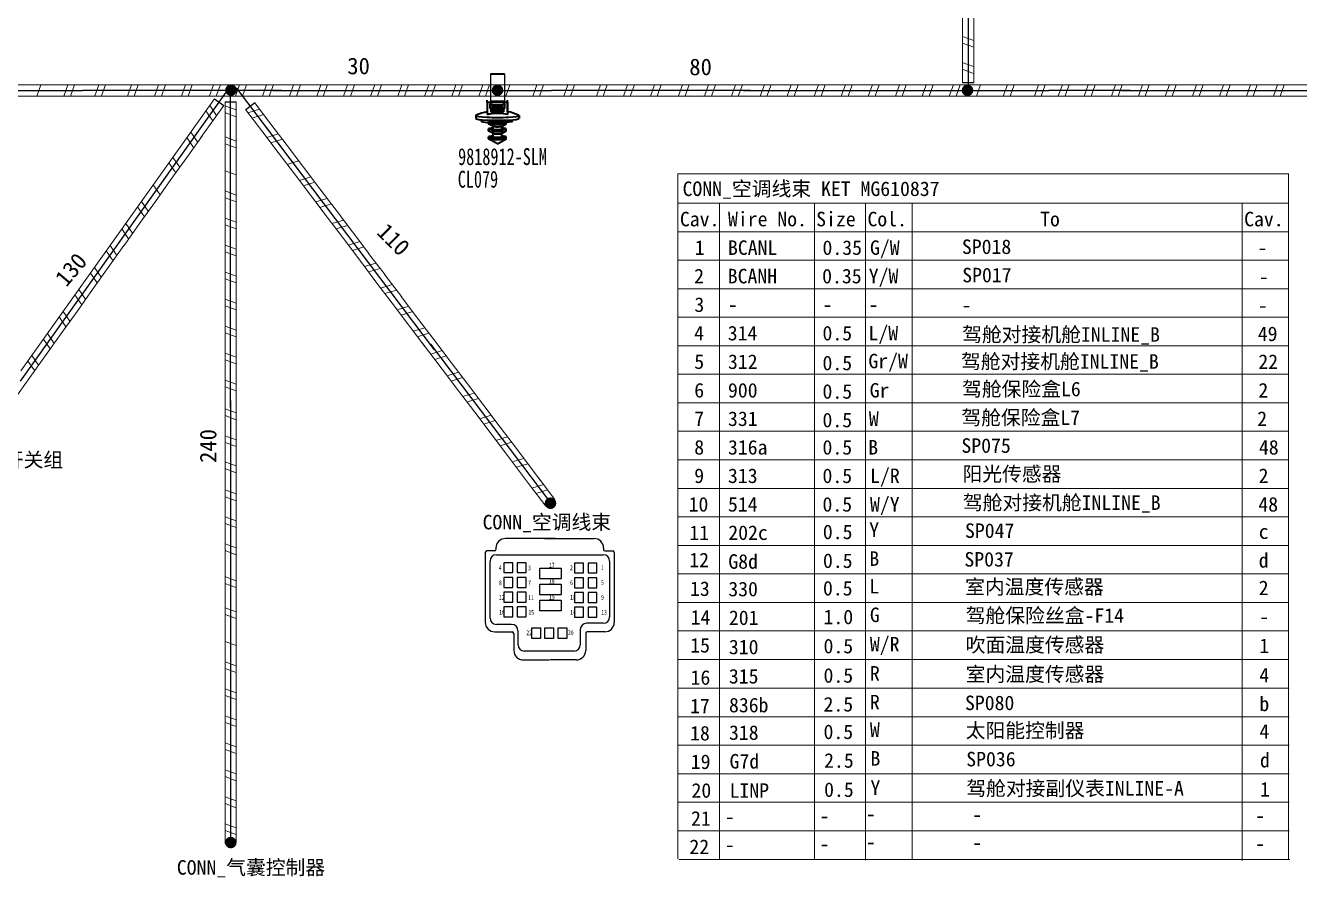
# Model space of a CAD drawing. Header units: millimetres. Extents: x 17 to 3784, y 12 to 1382.
# Drawn here: x 1303.6 to 1414.7, y 691 to 765.3 of the extents above; entities that cross this region are included whole.
import ezdxf

# ---------------------------------------------------------------- set-up
doc = ezdxf.new("R2010")
doc.units = ezdxf.units.MM
doc.layers.add('ENT', color=7, linetype='Continuous', lineweight=18)
doc.layers.add('粗实线层', color=7, linetype='Continuous', lineweight=35)
doc.styles.add('FangSong_GB2312_Style', font='simfang.ttf')
doc.styles.add('foton', font='', dxfattribs={"width": 0.7})
doc.styles.add('仿宋_GB2312', font='', dxfattribs={"width": 0.7})
doc.styles.get('foton').set_extended_font_data('宋体')
doc.styles.get('仿宋_GB2312').set_extended_font_data('宋体')

# ---------------------------------------------------------------- blocks, each defined once
blk = doc.blocks.new('*U47')
at = {"color": 0}
blk.add_lwpolyline([(-0.39, -0.43), (0.39, -0.43), (0.39, 0.43), (-0.39, 0.43)], close=True, dxfattribs=at)
blk = doc.blocks.new('*U48')
at = {"color": 0, "linetype": 'ByBlock', "lineweight": -2, "transparency": 16777216}
for p in [(0, 3.84), (1.17, 3.84), (0, 2.56), (1.17, 2.56), (0, 1.28), (1.17, 1.28), (0, 0), (1.17, 0)]:
    blk.add_blockref('*U47', p, dxfattribs=at)
blk = doc.blocks.new('*U50')
at = {"color": 0}
blk.add_lwpolyline([(-0.39, -0.43), (0.39, -0.43), (0.39, 0.43), (-0.39, 0.43)], close=True, dxfattribs=at)
blk = doc.blocks.new('*U51')
at = {"color": 0, "linetype": 'ByBlock', "lineweight": -2, "transparency": 16777216}
for p in [(0, 3.84), (1.17, 3.84), (0, 2.56), (1.17, 2.56), (0, 1.28), (1.17, 1.28), (0, 0), (1.17, 0)]:
    blk.add_blockref('*U50', p, dxfattribs=at)
blk = doc.blocks.new('*U52')
at = {"color": 0}
blk.add_lwpolyline([(-0.93, 0.46), (0.93, 0.46), (0.93, -0.46), (-0.93, -0.46)], close=True, dxfattribs=at)
blk = doc.blocks.new('*U53')
at = {"color": 0, "linetype": 'ByBlock', "lineweight": -2, "transparency": 16777216}
for p in [(0, 2.79), (0, 1.39), (0, 0)]:
    blk.add_blockref('*U52', p, dxfattribs=at)
blk = doc.blocks.new('*U54')
at = {"color": 0}
blk.add_lwpolyline([(-0.38, 0.46), (0.38, 0.46), (0.38, -0.46), (-0.38, -0.46)], close=True, dxfattribs=at)
blk = doc.blocks.new('*U55')
at = {"color": 0, "linetype": 'ByBlock', "lineweight": -2, "transparency": 16777216}
for p in [(0, 0), (1.15, 0), (2.3, 0)]:
    blk.add_blockref('*U54', p, dxfattribs=at)

msp = doc.modelspace()

# ---------------------------------------------------------------- hatches: boundary and pattern name
h = msp.add_hatch(color=0)
edge = h.paths.add_edge_path(flags=0)
edge.add_arc((1321.55, 759.64), 0.507, 180, 540)
h = msp.add_hatch(color=0)
edge = h.paths.add_edge_path(flags=0)
edge.add_arc((1344.78, 759.63), 0.507, 180, 540)
h = msp.add_hatch(color=0)
edge = h.paths.add_edge_path(flags=0)
edge.add_arc((1385.75, 759.62), 0.507, 180, 540)
h = msp.add_hatch(color=0)
edge = h.paths.add_edge_path(flags=0)
edge.add_arc((1349.4, 723.64), 0.507, 180, 540)
h = msp.add_hatch(color=0)
edge = h.paths.add_edge_path(flags=0)
edge.add_arc((1321.53, 694.07), 0.507, 180, 540)

# ---------------------------------------------------------------- linework, layer by layer
at = {"color": 0}
for p, q in [((1344.16, 761.06), (1344.16, 758.67)), ((1345.38, 761.06), (1345.38, 758.67))]:
    msp.add_line(p, q, dxfattribs=at)
at = {"color": 0, "lineweight": 35, "ltscale": 0.137499}
for p, q in [((1344.16, 761.06), (1345.38, 761.06)), ((1344.16, 758.67), (1345.38, 758.67))]:
    msp.add_line(p, q, dxfattribs=at)
for p, q in [((1385.3, 760.3), (1386.29, 760.3)), ((1320.12, 758.88), (1320.92, 758.31)), ((1321.03, 758.61), (1322, 758.61)), ((1322.84, 757.96), (1323.61, 758.54)), ((1348.99, 723.37), (1349.78, 723.97)), ((1321.02, 694.06), (1322.01, 694.06))]:
    msp.add_line(p, q)
at = {"color": 0, "lineweight": 35, "ltscale": 0.021804}
for p, q in [((1343.88, 758.58), (1343.89, 758.77)), ((1345.66, 758.58), (1345.66, 758.77)), ((1344.14, 758.22), (1344.13, 758.03)), ((1344.23, 758.22), (1344.22, 758.03)), ((1344.23, 757.93), (1344.22, 757.74)), ((1345.33, 758.22), (1345.32, 758.03))]:
    msp.add_line(p, q, dxfattribs=at)
at = {"color": 0, "lineweight": 35, "ltscale": 0.199999}
msp.add_line((1343.88, 758.58), (1345.66, 758.58), dxfattribs=at)
at = {"color": 0, "lineweight": 35, "ltscale": 0.120856}
for p, q in [((1343.88, 758.58), (1343.88, 757.51)), ((1345.66, 758.58), (1345.66, 757.51))]:
    msp.add_line(p, q, dxfattribs=at)
at = {"color": 0, "lineweight": 35, "ltscale": 0.113794}
msp.add_line((1345.66, 757.76), (1345.66, 758.77), dxfattribs=at)
at = {"color": 0, "lineweight": 35, "ltscale": 0.027679}
for p, q in [((1342.89, 757.42), (1342.89, 757.17)), ((1346.66, 757.42), (1346.66, 757.17))]:
    msp.add_line(p, q, dxfattribs=at)
at = {"color": 0, "lineweight": 35, "ltscale": 0.047321}
for p, q in [((1344.13, 758.03), (1344.13, 758.45)), ((1345.41, 758.03), (1345.41, 758.45))]:
    msp.add_line(p, q, dxfattribs=at)
at = {"color": 0, "lineweight": 35, "ltscale": 0.014999}
msp.add_line((1344.26, 758.45), (1344.13, 758.45), dxfattribs=at)
at = {"color": 0, "lineweight": 35, "ltscale": 0.010001}
for p, q in [((1344.13, 758.03), (1344.22, 758.03)), ((1345.32, 758.03), (1345.41, 758.03))]:
    msp.add_line(p, q, dxfattribs=at)
at = {"color": 0, "lineweight": 35, "ltscale": 0.025537}
msp.add_line((1344.14, 758.22), (1344.14, 758.45), dxfattribs=at)
at = {"color": 0, "lineweight": 35, "ltscale": 0.01}
msp.add_line((1344.14, 758.22), (1344.23, 758.22), dxfattribs=at)
at = {"color": 0, "lineweight": 35, "ltscale": 0.032373}
for p, q in [((1344.22, 757.74), (1344.22, 758.03)), ((1344.23, 757.93), (1344.23, 758.22))]:
    msp.add_line(p, q, dxfattribs=at)
at = {"color": 0, "lineweight": 35, "ltscale": 0.124999}
msp.add_line((1345.32, 757.74), (1344.22, 757.74), dxfattribs=at)
at = {"color": 0, "lineweight": 35, "ltscale": 0.01149}
msp.add_line((1344.33, 757.93), (1344.23, 757.93), dxfattribs=at)
at = {"color": 0, "lineweight": 35, "ltscale": 0.012451}
for p, q in [((1344.26, 758.45), (1344.26, 758.34)), ((1344.33, 758.01), (1344.33, 757.9)), ((1345.21, 758.01), (1345.21, 757.9)), ((1345.28, 758.45), (1345.28, 758.34))]:
    msp.add_line(p, q, dxfattribs=at)
at = {"color": 0, "lineweight": 35, "ltscale": 0.114999}
msp.add_line((1345.28, 758.34), (1344.26, 758.34), dxfattribs=at)
at = {"color": 0, "lineweight": 35, "ltscale": 0.1}
for p, q in [((1344.33, 758.21), (1345.21, 758.21)), ((1344.33, 757.82), (1345.22, 757.82))]:
    msp.add_line(p, q, dxfattribs=at)
at = {"color": 0, "lineweight": 35, "ltscale": 0.000439834}
msp.add_line((1344.33, 758.21), (1344.33, 758.21), dxfattribs=at)
at = {"color": 0, "lineweight": 35, "ltscale": 0.099999}
for p, q in [((1344.33, 758.21), (1345.21, 758.21)), ((1344.33, 758.03), (1345.21, 758.03))]:
    msp.add_line(p, q, dxfattribs=at)
at = {"color": 0, "lineweight": 35, "ltscale": 0.019922}
for p, q in [((1344.33, 758.21), (1344.33, 758.03)), ((1345.21, 758.21), (1345.21, 758.03))]:
    msp.add_line(p, q, dxfattribs=at)
at = {"color": 0, "lineweight": 35, "ltscale": 0.002181}
for p, q in [((1344.33, 758.03), (1344.33, 758.01)), ((1345.21, 758.03), (1345.21, 758.01))]:
    msp.add_line(p, q, dxfattribs=at)
at = {"color": 0, "lineweight": 35, "ltscale": 0.099998}
for p, q in [((1344.33, 758.01), (1345.21, 758.01)), ((1344.33, 757.9), (1345.21, 757.9))]:
    msp.add_line(p, q, dxfattribs=at)
at = {"color": 0, "lineweight": 35, "ltscale": 0.009468}
msp.add_line((1344.33, 757.9), (1344.33, 757.82), dxfattribs=at)
at = {"color": 0, "lineweight": 35, "ltscale": 0.018183}
msp.add_line((1345.21, 758.05), (1345.21, 758.21), dxfattribs=at)
at = {"color": 0, "lineweight": 35, "ltscale": 0.000439867}
msp.add_line((1345.21, 758.21), (1345.21, 758.21), dxfattribs=at)
at = {"color": 0, "lineweight": 35, "ltscale": 0.002853}
msp.add_line((1345.22, 758.08), (1345.21, 758.05), dxfattribs=at)
at = {"color": 0, "lineweight": 35, "ltscale": 0.001513}
msp.add_line((1345.21, 757.9), (1345.22, 757.91), dxfattribs=at)
at = {"color": 0, "lineweight": 35, "ltscale": 0.023842}
msp.add_line((1345.22, 757.86), (1345.22, 758.07), dxfattribs=at)
at = {"color": 0, "lineweight": 35, "ltscale": 0.012045}
msp.add_line((1345.32, 757.93), (1345.22, 757.93), dxfattribs=at)
at = {"color": 0, "lineweight": 35, "ltscale": 0.010273}
msp.add_line((1345.22, 757.91), (1345.22, 757.82), dxfattribs=at)
at = {"color": 0, "lineweight": 35, "ltscale": 0.004356}
msp.add_line((1345.22, 757.82), (1345.22, 757.86), dxfattribs=at)
at = {"color": 0, "lineweight": 35, "ltscale": 0.012463}
msp.add_line((1345.28, 758.45), (1345.28, 758.34), dxfattribs=at)
at = {"color": 0, "lineweight": 35, "ltscale": 0.015}
msp.add_line((1345.41, 758.45), (1345.28, 758.45), dxfattribs=at)
at = {"color": 0, "lineweight": 35, "ltscale": 0.032379}
msp.add_line((1345.32, 757.74), (1345.32, 758.03), dxfattribs=at)
at = {"color": 0, "lineweight": 35, "ltscale": 0.009064}
msp.add_line((1345.33, 758.22), (1345.41, 758.22), dxfattribs=at)
at = {"color": 0, "lineweight": 35, "ltscale": 0.01853}
msp.add_line((1344, 756.71), (1344, 756.88), dxfattribs=at)
at = {"color": 0, "lineweight": 35, "ltscale": 0.019769}
for p, q in [((1344, 756.09), (1344, 756.27)), ((1345.55, 756.09), (1345.55, 756.27))]:
    msp.add_line(p, q, dxfattribs=at)
at = {"color": 0, "lineweight": 35, "ltscale": 0.051177}
msp.add_line((1344.4, 756.47), (1344.01, 756.7), dxfattribs=at)
at = {"color": 0, "lineweight": 35, "ltscale": 0.02207}
for p, q in [((1344.39, 756.82), (1344.39, 757.01)), ((1345.16, 756.82), (1345.16, 757.01))]:
    msp.add_line(p, q, dxfattribs=at)
at = {"color": 0, "lineweight": 35, "ltscale": 0.029858}
for p, q in [((1344.39, 756.21), (1344.39, 756.47)), ((1345.16, 756.21), (1345.16, 756.47))]:
    msp.add_line(p, q, dxfattribs=at)
at = {"color": 0, "lineweight": 35, "ltscale": 0.051178}
msp.add_line((1345.15, 756.47), (1345.54, 756.7), dxfattribs=at)
at = {"color": 0, "lineweight": 35, "ltscale": 0.018536}
msp.add_line((1345.55, 756.71), (1345.55, 756.88), dxfattribs=at)
at = {"color": 0, "lineweight": 35, "ltscale": 0.017883}
for p, q in [((1344, 755.41), (1344, 755.57)), ((1345.55, 755.41), (1345.55, 755.57))]:
    msp.add_line(p, q, dxfattribs=at)
at = {"color": 0, "lineweight": 35, "ltscale": 0.051179}
for p, q in [((1344.4, 755.85), (1344.01, 756.08)), ((1345.15, 755.85), (1345.54, 756.08))]:
    msp.add_line(p, q, dxfattribs=at)
at = {"color": 0, "lineweight": 35, "ltscale": 0.100609}
msp.add_line((1344.77, 754.95), (1344.01, 755.4), dxfattribs=at)
at = {"color": 0, "lineweight": 35, "ltscale": 0.032245}
for p, q in [((1344.39, 755.57), (1344.39, 755.85)), ((1345.16, 755.57), (1345.16, 755.85))]:
    msp.add_line(p, q, dxfattribs=at)
at = {"color": 0, "lineweight": 35, "ltscale": 0.10061}
msp.add_line((1344.77, 754.95), (1345.54, 755.4), dxfattribs=at)
at = {"color": 1}
for p, q in [((1344.65, 719.74), (1344.65, 719.62)), ((1349.8, 720.57), (1345.47, 720.57)), ((1348.87, 720.57), (1353.2, 720.57)), ((1354.03, 719.74), (1354.03, 719.62)), ((1343.71, 719.34), (1343.71, 713.26)), ((1344.51, 719.48), (1343.85, 719.48)), ((1344.13, 713.63), (1344.13, 718.6)), ((1344.68, 719.15), (1354, 719.15)), ((1354.16, 719.48), (1354.82, 719.48)), ((1354.55, 718.6), (1354.55, 713.73)), ((1354.96, 719.34), (1354.96, 713.26)), ((1346.01, 713.08), (1344.68, 713.08)), ((1354, 713.18), (1352.55, 713.18)), ((1344.54, 712.43), (1346.06, 712.43)), ((1346.2, 712.29), (1346.2, 710.81)), ((1346.57, 711.3), (1346.57, 712.53)), ((1352, 712.63), (1352, 711.3)), ((1352.47, 712.29), (1352.47, 710.81)), ((1354.13, 712.43), (1352.61, 712.43)), ((1351.45, 710.74), (1347.12, 710.74)), ((1347.03, 709.98), (1349.31, 709.98)), ((1351.64, 709.98), (1349.36, 709.98))]:
    msp.add_line(p, q, dxfattribs=at)
at = {"color": 7, "linetype": 'Continuous', "lineweight": 0}
for points in [[(1385.31, 765.01), (1385.31, 767.37)], [(1386.29, 767.37), (1386.29, 765.01)], [(1385.31, 762.66), (1385.31, 765.01)], [(1386.29, 763.95), (1385.31, 764.31)], [(1386.29, 765.01), (1386.29, 762.66)], [(1386.29, 763.37), (1385.31, 763.72)], [(1386.27, 761.69), (1385.29, 762.04)], [(1385.31, 760.3), (1385.31, 762.66)], [(1386.29, 762.66), (1386.29, 760.3)], [(1386.27, 761.1), (1385.29, 761.45)], [(1301.56, 760.09), (1303.91, 760.09)], [(1303.91, 760.09), (1306.26, 760.09)], [(1304.97, 760.09), (1304.62, 759.11)], [(1306.26, 760.09), (1308.62, 760.09)], [(1307.32, 760.09), (1306.97, 759.11)], [(1307.91, 760.09), (1307.56, 759.11)], [(1308.62, 760.09), (1310.97, 760.09)], [(1309.68, 759.13), (1310.03, 760.11)], [(1310.27, 759.13), (1310.62, 760.11)], [(1310.82, 760.09), (1314.18, 760.09)], [(1312.53, 759.11), (1312.89, 760.09)], [(1313.12, 759.11), (1313.47, 760.09)], [(1314.18, 760.09), (1316.54, 760.09)], [(1314.89, 759.11), (1315.24, 760.09)], [(1315.48, 759.11), (1315.83, 760.09)], [(1316.54, 760.09), (1318.89, 760.09)], [(1317.24, 759.11), (1317.59, 760.09)], [(1317.83, 759.11), (1318.18, 760.09)], [(1318.89, 760.09), (1321.24, 760.09)], [(1319.68, 759.13), (1320.04, 760.11)], [(1320.27, 759.13), (1320.63, 760.11)], [(1321.24, 760.09), (1323.6, 760.09)], [(1321.95, 759.11), (1322.3, 760.09)], [(1322.54, 759.11), (1322.89, 760.09)], [(1323.6, 760.09), (1325.95, 760.09)], [(1324.3, 759.11), (1324.66, 760.09)], [(1324.89, 759.11), (1325.25, 760.09)], [(1325.95, 760.09), (1328.31, 760.09)], [(1327.01, 760.09), (1326.66, 759.11)], [(1327.6, 760.09), (1327.25, 759.11)], [(1328.31, 760.09), (1330.66, 760.09)], [(1329.37, 760.09), (1329.02, 759.11)], [(1329.96, 760.09), (1329.6, 759.11)], [(1330.66, 760.09), (1333.02, 760.09)], [(1331.72, 760.09), (1331.37, 759.11)], [(1332.31, 760.09), (1331.96, 759.11)], [(1333.02, 760.09), (1335.37, 760.09)], [(1334.08, 760.09), (1333.72, 759.11)], [(1334.67, 760.09), (1334.31, 759.11)], [(1335.37, 760.09), (1337.73, 760.09)], [(1336.43, 760.09), (1336.08, 759.11)], [(1337.02, 760.09), (1336.67, 759.11)], [(1337.73, 760.09), (1340.08, 760.09)], [(1338.79, 760.09), (1338.43, 759.11)], [(1339.37, 760.09), (1339.02, 759.11)], [(1340.08, 760.09), (1342.43, 760.09)], [(1341.14, 760.09), (1340.79, 759.11)], [(1341.73, 760.09), (1341.38, 759.11)], [(1342.43, 760.09), (1344.79, 760.09)], [(1343.49, 760.09), (1343.14, 759.11)], [(1344.08, 760.09), (1343.73, 759.11)], [(1344.79, 760.09), (1347.14, 760.09)], [(1345.85, 760.09), (1345.5, 759.11)], [(1347.14, 760.09), (1349.5, 760.09)], [(1348.2, 760.09), (1347.85, 759.11)], [(1348.79, 760.09), (1348.44, 759.11)], [(1349.5, 760.09), (1351.85, 760.09)], [(1350.56, 759.12), (1350.91, 760.1)], [(1351.15, 759.12), (1351.5, 760.1)], [(1351.7, 760.09), (1355.06, 760.09)], [(1353.41, 759.11), (1353.77, 760.09)], [(1354, 759.11), (1354.35, 760.09)], [(1355.06, 760.09), (1357.41, 760.09)], [(1355.77, 759.11), (1356.12, 760.09)], [(1356.35, 759.11), (1356.71, 760.09)], [(1357.41, 760.09), (1359.77, 760.09)], [(1358.12, 759.11), (1358.47, 760.09)], [(1358.71, 759.11), (1359.06, 760.09)], [(1359.77, 760.09), (1362.12, 760.09)], [(1360.56, 759.13), (1360.92, 760.11)], [(1361.15, 759.13), (1361.5, 760.11)], [(1362.12, 760.09), (1364.48, 760.09)], [(1362.83, 759.11), (1363.18, 760.09)], [(1363.42, 759.11), (1363.77, 760.09)], [(1364.48, 760.09), (1367.38, 760.09)], [(1365.18, 759.11), (1365.54, 760.09)], [(1365.77, 759.11), (1366.13, 760.09)], [(1366.98, 760.09), (1369.33, 760.09)], [(1368.04, 760.09), (1367.68, 759.11)], [(1368.63, 760.09), (1368.27, 759.11)], [(1369.33, 760.09), (1371.69, 760.09)], [(1370.39, 760.09), (1370.04, 759.11)], [(1370.98, 760.09), (1370.63, 759.11)], [(1371.69, 760.09), (1374.04, 760.09)], [(1372.75, 760.09), (1372.39, 759.11)], [(1373.33, 760.09), (1372.98, 759.11)], [(1374.04, 760.09), (1376.4, 760.09)], [(1375.1, 760.09), (1374.75, 759.11)], [(1375.69, 760.09), (1375.34, 759.11)], [(1376.4, 760.09), (1378.75, 760.09)], [(1377.46, 760.09), (1377.1, 759.11)], [(1378.04, 760.09), (1377.69, 759.11)], [(1378.75, 760.09), (1381.1, 760.09)], [(1379.81, 760.09), (1379.46, 759.11)], [(1380.4, 760.09), (1380.04, 759.11)], [(1381.1, 760.09), (1383.46, 760.09)], [(1382.16, 760.09), (1381.81, 759.11)], [(1382.75, 760.09), (1382.4, 759.11)], [(1383.46, 760.09), (1385.81, 760.09)], [(1384.52, 760.09), (1384.16, 759.11)], [(1385.11, 760.09), (1384.75, 759.11)], [(1385.81, 760.09), (1388.17, 760.09)], [(1386.87, 760.09), (1386.52, 759.11)], [(1388.17, 760.09), (1390.52, 760.09)], [(1389.23, 760.09), (1388.87, 759.11)], [(1389.82, 760.09), (1389.46, 759.11)], [(1390.52, 760.09), (1392.88, 760.09)], [(1391.58, 759.12), (1391.93, 760.1)], [(1392.17, 759.12), (1392.52, 760.1)], [(1392.87, 760.09), (1395.23, 760.09)], [(1393.66, 759.13), (1394.02, 760.11)], [(1394.25, 759.13), (1394.61, 760.11)], [(1395.23, 760.09), (1397.58, 760.09)], [(1395.93, 759.11), (1396.28, 760.09)], [(1396.52, 759.11), (1396.87, 760.09)], [(1397.58, 760.09), (1399.93, 760.09)], [(1398.29, 759.11), (1398.64, 760.09)], [(1398.87, 759.11), (1399.23, 760.09)], [(1399.93, 760.09), (1402.29, 760.09)], [(1400.99, 760.09), (1400.64, 759.11)], [(1401.58, 760.09), (1401.23, 759.11)], [(1402.29, 760.09), (1404.64, 760.09)], [(1403.35, 760.09), (1402.99, 759.11)], [(1403.94, 760.09), (1403.58, 759.11)], [(1404.64, 760.09), (1407, 760.09)], [(1405.7, 760.09), (1405.35, 759.11)], [(1406.29, 760.09), (1405.94, 759.11)], [(1407, 760.09), (1409.35, 760.09)], [(1408.06, 760.09), (1407.7, 759.11)], [(1408.64, 760.09), (1408.29, 759.11)], [(1409.35, 760.09), (1411.7, 760.09)], [(1410.41, 760.09), (1410.06, 759.11)], [(1411, 760.09), (1410.65, 759.11)], [(1411.7, 760.09), (1414.06, 760.09)], [(1412.76, 760.09), (1412.41, 759.11)], [(1413.35, 760.09), (1413, 759.11)], [(1414.06, 760.09), (1416.41, 760.09)], [(1303.91, 759.11), (1301.56, 759.11)], [(1306.26, 759.11), (1303.91, 759.11)], [(1308.62, 759.11), (1306.26, 759.11)], [(1310.97, 759.11), (1308.62, 759.11)], [(1314.18, 759.11), (1310.74, 759.11)], [(1316.54, 759.11), (1314.18, 759.11)], [(1318.89, 759.11), (1316.54, 759.11)], [(1318.17, 756.14), (1320.12, 758.88)], [(1321.24, 759.11), (1318.89, 759.11)], [(1321.03, 756.26), (1321.03, 758.62)], [(1323.6, 759.11), (1321.24, 759.11)], [(1322.01, 758.62), (1322.01, 756.26)], [(1325.95, 759.11), (1323.6, 759.11)], [(1323.61, 758.55), (1325.03, 756.68)], [(1328.31, 759.11), (1325.95, 759.11)], [(1330.66, 759.11), (1328.31, 759.11)], [(1333.02, 759.11), (1330.66, 759.11)], [(1335.37, 759.11), (1333.02, 759.11)], [(1337.73, 759.11), (1335.37, 759.11)], [(1340.08, 759.11), (1337.73, 759.11)], [(1342.43, 759.11), (1340.08, 759.11)], [(1344.79, 759.11), (1342.43, 759.11)], [(1347.14, 759.11), (1344.79, 759.11)], [(1349.5, 759.11), (1347.14, 759.11)], [(1351.85, 759.11), (1349.5, 759.11)], [(1355.06, 759.11), (1351.62, 759.11)], [(1357.41, 759.11), (1355.06, 759.11)], [(1359.77, 759.11), (1357.41, 759.11)], [(1362.12, 759.11), (1359.77, 759.11)], [(1364.48, 759.11), (1362.12, 759.11)], [(1367.12, 759.11), (1364.48, 759.11)], [(1369.33, 759.11), (1366.98, 759.11)], [(1371.69, 759.11), (1369.33, 759.11)], [(1374.04, 759.11), (1371.69, 759.11)], [(1376.4, 759.11), (1374.04, 759.11)], [(1378.75, 759.11), (1376.4, 759.11)], [(1381.1, 759.11), (1378.75, 759.11)], [(1383.46, 759.11), (1381.1, 759.11)], [(1385.81, 759.11), (1383.46, 759.11)], [(1388.17, 759.11), (1385.81, 759.11)], [(1390.52, 759.11), (1388.17, 759.11)], [(1392.88, 759.11), (1390.52, 759.11)], [(1395.23, 759.11), (1392.87, 759.11)], [(1397.58, 759.11), (1395.23, 759.11)], [(1399.93, 759.11), (1397.58, 759.11)], [(1402.29, 759.11), (1399.93, 759.11)], [(1404.64, 759.11), (1402.29, 759.11)], [(1407, 759.11), (1404.64, 759.11)], [(1409.35, 759.11), (1407, 759.11)], [(1411.7, 759.11), (1409.35, 759.11)], [(1414.06, 759.11), (1411.7, 759.11)], [(1416.41, 759.11), (1414.06, 759.11)], [(1320.92, 758.31), (1318.92, 755.5)], [(1319.96, 756.96), (1319.37, 757.82)], [(1320.3, 757.44), (1319.71, 758.3)], [(1322, 757.91), (1321.01, 758.26)], [(1322, 757.32), (1321.01, 757.68)], [(1324.25, 756.08), (1322.83, 757.96)], [(1324.03, 757.98), (1323.03, 757.67)], [(1324.38, 757.51), (1323.39, 757.2)], [(1316.89, 754.35), (1318.26, 756.26)], [(1321.03, 753.91), (1321.03, 756.26)], [(1322.01, 756.26), (1322.01, 753.91)], [(1325.03, 756.68), (1326.45, 754.8)], [(1319.06, 755.69), (1317.69, 753.78)], [(1318.29, 754.65), (1317.7, 755.5)], [(1318.64, 755.13), (1318.04, 755.98)], [(1321.03, 755.56), (1322.01, 755.2)], [(1325.67, 754.21), (1324.25, 756.08)], [(1324.68, 755.52), (1325.67, 755.83)], [(1325.03, 755.05), (1326.03, 755.36)], [(1315.53, 752.43), (1316.89, 754.35)], [(1321.03, 754.97), (1322.01, 754.61)], [(1327.09, 752.33), (1325.67, 754.21)], [(1326.45, 754.8), (1327.87, 752.92)], [(1316.14, 753.29), (1316.73, 752.43)], [(1317.69, 753.78), (1316.32, 751.86)], [(1316.48, 753.77), (1317.08, 752.91)], [(1321.03, 751.55), (1321.03, 753.91)], [(1322.01, 753.91), (1322.01, 751.55)], [(1326.45, 753.17), (1327.45, 753.48)], [(1314.16, 750.51), (1315.52, 752.43)], [(1316.32, 751.86), (1314.96, 749.94)], [(1321.03, 752.61), (1322.01, 752.26)], [(1328.51, 750.45), (1327.09, 752.33)], [(1327.52, 751.77), (1328.51, 752.08)], [(1327.87, 752.92), (1329.29, 751.04)], [(1314.77, 751.37), (1315.37, 750.52)], [(1321.03, 749.2), (1321.03, 751.55)], [(1321.03, 750.85), (1322.01, 750.49)], [(1322.01, 751.55), (1322.01, 749.2)], [(1327.87, 751.3), (1328.87, 751.61)], [(1329.29, 751.04), (1330.71, 749.17)], [(1312.79, 748.59), (1314.16, 750.51)], [(1314.96, 749.94), (1313.59, 748.02)], [(1313.75, 749.94), (1314.34, 749.08)], [(1321.03, 750.26), (1322.01, 749.91)], [(1329.93, 748.57), (1328.51, 750.45)], [(1328.94, 749.89), (1329.93, 750.2)], [(1329.29, 749.42), (1330.29, 749.73)], [(1311.43, 746.67), (1312.79, 748.59)], [(1313.41, 749.46), (1314, 748.6)], [(1321.03, 746.84), (1321.03, 749.2)], [(1321.03, 748.49), (1322.01, 748.14)], [(1322.01, 749.2), (1322.01, 746.84)], [(1331.35, 746.7), (1329.93, 748.57)], [(1330.71, 749.17), (1332.13, 747.29)], [(1312.04, 747.54), (1312.63, 746.68)], [(1313.59, 748.02), (1312.23, 746.11)], [(1312.38, 748.02), (1312.98, 747.16)], [(1321.03, 747.9), (1322.01, 747.55)], [(1330.36, 748.01), (1331.35, 748.32)], [(1330.71, 747.54), (1331.71, 747.85)], [(1310.06, 744.76), (1311.43, 746.68)], [(1321.03, 744.49), (1321.03, 746.84)], [(1322.01, 746.84), (1322.01, 744.49)], [(1332.77, 744.82), (1331.35, 746.7)], [(1331.78, 746.13), (1332.77, 746.44)], [(1332.13, 747.29), (1333.56, 745.41)], [(1310.67, 745.62), (1311.27, 744.76)], [(1312.22, 746.11), (1310.86, 744.19)], [(1311.02, 746.1), (1311.61, 745.24)], [(1321.03, 746.14), (1322.01, 745.79)], [(1321.03, 745.55), (1322.01, 745.2)], [(1332.13, 745.66), (1333.13, 745.97)], [(1333.55, 745.41), (1334.98, 743.53)], [(1308.7, 742.84), (1310.06, 744.76)], [(1310.86, 744.19), (1309.49, 742.27)], [(1309.65, 744.18), (1310.24, 743.33)], [(1321.03, 742.14), (1321.03, 744.49)], [(1322.01, 744.49), (1322.01, 742.14)], [(1334.19, 742.94), (1332.77, 744.82)], [(1333.2, 744.26), (1334.19, 744.57)], [(1333.55, 743.79), (1334.55, 744.1)], [(1309.31, 743.7), (1309.9, 742.85)], [(1321.03, 743.78), (1322.01, 743.43)], [(1321.03, 743.2), (1322.01, 742.84)], [(1335.61, 741.06), (1334.19, 742.94)], [(1334.97, 743.53), (1336.4, 741.66)], [(1307.33, 740.92), (1308.69, 742.84)], [(1309.49, 742.27), (1308.13, 740.35)], [(1308.28, 742.26), (1308.88, 741.41)], [(1321.03, 739.78), (1321.03, 742.14)], [(1322.01, 742.14), (1322.01, 739.78)], [(1334.62, 742.38), (1335.61, 742.69)], [(1334.97, 741.91), (1335.97, 742.22)], [(1305.96, 739), (1307.33, 740.92)], [(1307.94, 741.79), (1308.54, 740.93)], [(1321.03, 741.43), (1322.01, 741.08)], [(1321.03, 740.84), (1322.01, 740.49)], [(1337.03, 739.19), (1335.61, 741.06)], [(1336.04, 740.5), (1337.04, 740.81)], [(1336.39, 741.65), (1337.82, 739.78)], [(1306.58, 739.87), (1307.17, 739.01)], [(1308.13, 740.35), (1306.76, 738.44)], [(1306.92, 740.35), (1307.51, 739.49)], [(1321.03, 737.43), (1321.03, 739.78)], [(1322.01, 739.78), (1322.01, 737.43)], [(1336.39, 740.03), (1337.39, 740.34)], [(1337.82, 739.78), (1339.24, 737.9)], [(1304.6, 737.09), (1305.96, 739.01)], [(1321.03, 739.08), (1322.01, 738.72)], [(1321.03, 738.49), (1322.01, 738.13)], [(1338.46, 737.31), (1337.03, 739.19)], [(1337.46, 738.62), (1338.46, 738.93)], [(1305.21, 737.95), (1305.8, 737.09)], [(1306.76, 738.44), (1305.39, 736.52)], [(1305.55, 738.43), (1306.15, 737.57)], [(1321.03, 735.07), (1321.03, 737.43)], [(1322.01, 737.43), (1322.01, 735.07)], [(1337.82, 738.15), (1338.81, 738.46)], [(1339.96, 735.31), (1338.21, 737.62)], [(1339.15, 738.01), (1340.75, 735.91)], [(1303.23, 735.17), (1304.6, 737.09)], [(1305.39, 736.52), (1304.03, 734.6)], [(1304.19, 736.51), (1304.78, 735.66)], [(1321.03, 736.72), (1322.01, 736.37)], [(1339.96, 736.94), (1338.97, 736.63)], [(1340.32, 736.47), (1339.32, 736.16)], [(1303.84, 736.03), (1304.44, 735.18)], [(1321.03, 736.13), (1322.01, 735.78)], [(1341.38, 733.44), (1339.96, 735.31)], [(1340.75, 735.91), (1342.17, 734.03)], [(1304.03, 734.6), (1302.66, 732.68)], [(1321.03, 732.72), (1321.03, 735.07)], [(1321.03, 734.37), (1322.01, 734.01)], [(1322.01, 735.07), (1322.01, 732.72)], [(1341.38, 735.06), (1340.39, 734.75)], [(1341.74, 734.59), (1340.74, 734.28)], [(1321.03, 733.78), (1322.01, 733.42)], [(1321.03, 730.22), (1321.03, 733.12)], [(1342.8, 731.56), (1341.38, 733.44)], [(1342.74, 733.24), (1341.74, 732.93)], [(1342.17, 734.03), (1343.59, 732.15)], [(1322.01, 731.51), (1321.03, 731.87)], [(1322.01, 732.86), (1322.01, 730.22)], [(1343.09, 732.77), (1342.1, 732.46)], [(1343.59, 732.15), (1345.01, 730.27)], [(1322.01, 730.92), (1321.03, 731.28)], [(1344.22, 729.68), (1342.8, 731.56)], [(1344.23, 731.31), (1343.23, 731)], [(1344.58, 730.84), (1343.58, 730.53)], [(1321.03, 727.86), (1321.03, 730.22)], [(1322.01, 730.22), (1322.01, 727.86)], [(1345.64, 727.8), (1344.22, 729.68)], [(1345.01, 730.27), (1346.43, 728.4)], [(1322.01, 729.16), (1321.03, 729.51)], [(1322.01, 728.57), (1321.03, 728.92)], [(1345.65, 729.43), (1344.65, 729.12)], [(1346, 728.96), (1345.01, 728.65)], [(1321.03, 725.51), (1321.03, 727.86)], [(1322.01, 727.86), (1322.01, 725.51)], [(1347.67, 725.12), (1345.64, 727.8)], [(1347.07, 727.55), (1346.07, 727.24)], [(1346.43, 728.4), (1348.5, 725.65)], [(1321.99, 726.89), (1321.01, 727.24)], [(1321.99, 726.3), (1321.01, 726.66)], [(1347.42, 727.08), (1346.43, 726.77)], [(1321.03, 723.15), (1321.03, 725.51)], [(1322.01, 725.51), (1322.01, 723.15)], [(1349, 723.37), (1347.58, 725.25)], [(1348.78, 725.27), (1347.78, 724.96)], [(1348.36, 725.84), (1349.78, 723.96)], [(1322.01, 724.45), (1321.03, 724.8)], [(1322.01, 723.86), (1321.03, 724.21)], [(1349.13, 724.8), (1348.14, 724.49)], [(1321.03, 720.8), (1321.03, 723.15)], [(1322.01, 723.15), (1322.01, 720.8)], [(1322.01, 722.1), (1321.03, 722.45)], [(1322.01, 721.51), (1321.03, 721.86)], [(1321.03, 717.44), (1321.03, 720.8)], [(1322.01, 720.8), (1322.01, 717.36)], [(1322.01, 719.74), (1321.03, 720.09)], [(1322.01, 719.15), (1321.03, 719.51)], [(1321.03, 715.24), (1321.03, 717.59)], [(1322.01, 717.59), (1322.01, 715.24)], [(1322, 716.89), (1321.01, 717.24)], [(1322, 716.3), (1321.01, 716.65)], [(1321.03, 712.88), (1321.03, 715.24)], [(1322.01, 715.24), (1322.01, 712.88)], [(1321.03, 714.53), (1322.01, 714.18)], [(1321.03, 713.94), (1322.01, 713.59)], [(1321.03, 710.53), (1321.03, 712.88)], [(1322.01, 712.88), (1322.01, 710.53)], [(1321.03, 711.59), (1322.01, 711.24)], [(1321.03, 708.18), (1321.03, 710.53)], [(1321.03, 709.82), (1322.01, 709.47)], [(1322.01, 710.53), (1322.01, 708.18)], [(1321.03, 709.23), (1322.01, 708.88)], [(1321.03, 705.82), (1321.03, 708.18)], [(1321.03, 707.47), (1322.01, 707.12)], [(1322.01, 708.18), (1322.01, 705.82)], [(1321.03, 706.88), (1322.01, 706.53)], [(1321.03, 703.47), (1321.03, 705.82)], [(1322.01, 705.82), (1322.01, 703.47)], [(1321.03, 705.11), (1322.01, 704.76)], [(1321.03, 704.53), (1322.01, 704.17)], [(1321.03, 701.11), (1321.03, 703.47)], [(1322.01, 703.47), (1322.01, 701.11)], [(1321.03, 702.76), (1322.01, 702.41)], [(1321.03, 702.17), (1322.01, 701.82)], [(1321.03, 698.76), (1321.03, 701.11)], [(1322.01, 701.11), (1322.01, 698.76)], [(1321.03, 700.41), (1322.01, 700.05)], [(1321.03, 699.82), (1322.01, 699.46)], [(1321.03, 696.4), (1321.03, 698.76)], [(1322.01, 698.76), (1322.01, 696.4)], [(1321.03, 698.05), (1322.01, 697.7)], [(1321.03, 697.46), (1322.01, 697.11)], [(1321.03, 694.05), (1321.03, 696.4)], [(1322.01, 696.4), (1322.01, 694.05)], [(1321.03, 695.7), (1322.01, 695.34)], [(1321.03, 695.11), (1322.01, 694.76)]]:
    msp.add_lwpolyline(points, dxfattribs=at)
at = {"color": 7, "linetype": 'Continuous', "lineweight": 13}
for points in [[(1385.8, 767.37), (1385.8, 760.27)], [(1308.62, 759.6), (1285.11, 759.6)], [(1325.95, 759.6), (1308.62, 759.6)], [(1349.5, 759.6), (1325.99, 759.6)], [(1366.83, 759.6), (1349.5, 759.6)], [(1390.52, 759.6), (1367.01, 759.6)], [(1399.93, 759.6), (1392.84, 759.6)], [(1423.48, 759.6), (1399.97, 759.6)], [(1321.52, 756.26), (1321.52, 732.75)], [(1324.64, 756.38), (1338.83, 737.63)], [(1317.29, 754.06), (1303.65, 734.91)], [(1360.51, 752.34), (1413.75, 752.34)], [(1360.51, 752.34), (1360.51, 692.64)], [(1413.74, 752.32), (1413.74, 692.61)], [(1360.51, 749.79), (1413.75, 749.79)], [(1364.13, 749.75), (1364.13, 692.59)], [(1372.41, 749.79), (1372.41, 692.59)], [(1376.86, 749.79), (1376.86, 692.54)], [(1380.92, 749.79), (1380.92, 692.59)], [(1409.69, 749.79), (1409.69, 692.52)], [(1360.51, 747.3), (1413.75, 747.3)], [(1360.51, 744.82), (1413.75, 744.82)], [(1360.51, 742.33), (1413.75, 742.33)], [(1360.51, 739.85), (1413.75, 739.85)], [(1338.94, 737.49), (1349.39, 723.66)], [(1360.51, 737.36), (1413.75, 737.36)], [(1360.51, 734.88), (1413.75, 734.88)], [(1321.52, 732.57), (1321.52, 715.24)], [(1360.51, 732.39), (1413.75, 732.39)], [(1360.51, 729.91), (1413.75, 729.91)], [(1360.51, 727.42), (1413.75, 727.42)], [(1360.51, 724.93), (1413.75, 724.93)], [(1360.51, 722.45), (1413.75, 722.45)], [(1360.51, 719.96), (1413.75, 719.96)], [(1360.51, 717.48), (1413.75, 717.48)], [(1360.51, 714.99), (1413.75, 714.99)], [(1360.51, 712.51), (1413.75, 712.51)], [(1360.52, 710.03), (1413.75, 710.03)], [(1360.55, 707.52), (1413.79, 707.52)], [(1360.55, 705.04), (1413.79, 705.04)], [(1360.55, 702.55), (1413.79, 702.55)], [(1360.55, 700.06), (1413.79, 700.06)], [(1360.55, 697.58), (1413.79, 697.58)], [(1360.56, 695.09), (1413.8, 695.09)], [(1360.6, 692.58), (1413.83, 692.58)]]:
    msp.add_lwpolyline(points, dxfattribs=at)
at = {"color": 7, "linetype": 'Continuous', "lineweight": 25}
for points in [[(1385.8, 767.37), (1385.8, 759.68)], [(1284.32, 759.6), (1308.62, 759.6)], [(1303.19, 734.27), (1321.45, 759.89)], [(1325.96, 759.6), (1308.62, 759.6)], [(1321.52, 731.97), (1321.52, 759.61)], [(1339.3, 737), (1322.02, 759.84)], [(1325.2, 759.6), (1349.5, 759.6)], [(1366.84, 759.6), (1349.5, 759.6)], [(1366.23, 759.6), (1392.85, 759.6)], [(1399.94, 759.6), (1392.84, 759.6)], [(1399.18, 759.6), (1423.48, 759.6)], [(1338.93, 737.49), (1349.39, 723.66)], [(1321.52, 732.58), (1321.52, 694.04)]]:
    msp.add_lwpolyline(points, dxfattribs=at)
at = {"color": 0, "lineweight": 35}
msp.add_lwpolyline([(1345.66, 757.76), (1345.66, 757.76), (1345.66, 757.76), (1345.66, 757.76), (1345.66, 757.51)], dxfattribs=at)
for centre, radius, start, end in [((1344.77, 753.42), 4.43, 101.5926, 114.6806), ((1344.77, 753.3), 4.3, 98.0608, 101.8594), ((1344.77, 753.29), 4.31, 78.1064, 98.0601), ((1344.77, 753.42), 4.43, 65.3204, 78.4449)]:
    msp.add_arc(centre, radius, start, end, dxfattribs=at)
at = {"color": 1}
for centre, radius, start, end in [((1344.51, 719.62), 0.138, 270, 0), ((1345.47, 719.74), 0.827, 90, 180), ((1353.2, 719.74), 0.827, 0, 90), ((1354.16, 719.62), 0.138, 180, 270), ((1343.85, 719.34), 0.138, 90, 180), ((1344.68, 718.6), 0.551, 90, 180), ((1354, 718.6), 0.551, 0, 90), ((1354.82, 719.34), 0.138, 0, 90), ((1344.54, 713.26), 0.827, 180, 270), ((1344.68, 713.63), 0.551, 180, 270), ((1346.01, 712.53), 0.551, 0, 90), ((1352.55, 712.63), 0.551, 90, 180), ((1354, 713.73), 0.551, 270, 0), ((1354.13, 713.26), 0.827, 270, 0), ((1346.06, 712.29), 0.138, 0, 90), ((1352.61, 712.29), 0.138, 90, 180), ((1347.03, 710.81), 0.827, 180, 270), ((1347.12, 711.3), 0.551, 180, 270), ((1351.45, 711.3), 0.551, 270, 0), ((1351.64, 710.81), 0.827, 270, 0)]:
    msp.add_arc(centre, radius, start, end, dxfattribs=at)
at = {"color": 0, "lineweight": 35}
for centre, major_axis, ratio, start_param, end_param in [((1344.77, 757.42), (1.88, 0), 0.087133, 2.954112, 3.141636), ((1344.77, 757.42), (1.88, 0), 0.087133, 3.141636, 4.208645), ((1344.77, 757.42), (-1.88, 0), 0.087133, 1.067052, 3.141614), ((1345.22, 757.85), (0, 0.221), 0.00373, 5.995159, 6.283185), ((1345.22, 757.85), (0, 0.221), 0.00373, 0, 0.087245), ((1345.22, 757.69), (0, 0.221), 0.00373, 6.048679, 6.283185), ((1344.77, 757.42), (-1.88, 0), 0.087133, 3.141614, 3.329066), ((1344.77, 757.17), (-1.88, 0), 0.087133, 0, 1.067052), ((1344.77, 757.17), (1.88, 0), 0.087133, 4.208645, 6.279441), ((1344.77, 756.88), (-0.775, 0), 0.087133, 5.225993, 6.283145), ((1344.77, 756.88), (-0.775, 0), 0.087133, 6.283145, 6.429275), ((1344.77, 756.71), (-0.775, 0), 0.087133, 6.283145, 6.429275), ((1344.77, 756.27), (-0.775, 0), 0.087133, 5.225993, 6.283145), ((1344.77, 756.27), (-0.775, 0), 0.087133, 6.283145, 6.429275), ((1344.77, 756.88), (-0.775, 0), 0.087133, 0.14609, 2.995504), ((1344.77, 756.71), (-0.775, 0), 0.087133, 0.14609, 2.995504), ((1344.77, 756.27), (-0.775, 0), 0.087133, 0.14609, 2.995504), ((1344.77, 757.02), (-0.381, 0), 0.087133, 0.183505, 2.958112), ((1344.77, 756.48), (-0.381, 0), 0.087133, 0.14609, 2.995504), ((1344.77, 756.88), (-0.775, 0), 0.087133, 3.141552, 4.198784), ((1344.77, 756.27), (-0.775, 0), 0.087133, 3.141552, 4.198784), ((1344.77, 756.88), (-0.775, 0), 0.087133, 2.995504, 3.141552), ((1344.77, 756.71), (-0.775, 0), 0.087133, 2.995504, 3.141552), ((1344.77, 756.27), (-0.775, 0), 0.087133, 2.995504, 3.141552), ((1344.77, 757.17), (-1.88, 0), 0.087133, 3.137849, 3.141636), ((1344.77, 756.09), (-0.775, 0), 0.087133, 6.283145, 6.429275), ((1344.77, 755.57), (-0.775, 0), 0.087133, 5.225993, 6.283145), ((1344.77, 755.57), (-0.775, 0), 0.087133, 6.283145, 9.424737), ((1344.77, 755.41), (-0.775, 0), 0.087133, 6.283145, 6.429275), ((1344.77, 756.09), (-0.775, 0), 0.087133, 0.14609, 2.995504), ((1344.77, 755.41), (-0.775, 0), 0.087133, 0.14609, 2.995504), ((1344.77, 755.57), (-0.381, 0), 0.087133, 6.283145, 7.350238), ((1344.77, 755.86), (-0.381, 0), 0.087133, 0.14609, 2.995504), ((1344.77, 755.57), (-0.381, 0), 0.087133, 1.067052, 3.141552), ((1344.77, 755.57), (-0.775, 0), 0.087133, 3.141552, 4.198784), ((1344.77, 756.09), (-0.775, 0), 0.087133, 2.995504, 3.141552), ((1344.77, 755.41), (-0.775, 0), 0.087133, 2.995504, 3.141552)]:
    msp.add_ellipse(centre, major_axis=major_axis, ratio=ratio, start_param=start_param, end_param=end_param, dxfattribs=at)
at = {"layer": '粗实线层', "color": 0}
for p, q in [((1343.37, 757.06), (1343.37, 756.89)), ((1346.1, 756.9), (1346.1, 757.06))]:
    msp.add_line(p, q, dxfattribs=at)
msp.add_arc((1344.7, 767.67), 10.86, 262.9696, 277.4029, dxfattribs=at)

# ---------------------------------------------------------------- block references
at = {"color": 1}
for name, p in [('*U48', (1345.72, 714.18)), ('*U53', (1349.4, 714.73)), ('*U51', (1351.89, 714.15)), ('*U55', (1348.14, 712.32))]:
    msp.add_blockref(name, p, dxfattribs=at)

# ---------------------------------------------------------------- texts
at = {"color": 7, "linetype": 'Continuous', "style": 'FangSong_GB2312_Style'}
for s, height, p in [('30', 1.447, (1331.69, 761.02)), ('80', 1.447, (1361.5, 760.94)), ('Cav.', 1.265, (1360.68, 747.77)), ('Wire No.', 1.265, (1364.87, 747.77)), ('Size', 1.265, (1372.56, 747.77)), ('Col.', 1.265, (1377.03, 747.77)), ('To', 1.265, (1392.08, 747.77)), ('Cav.', 1.265, (1409.86, 747.77)), ('1', 1.27, (1361.97, 745.28)), ('BCANL ', 1.265, (1364.87, 745.28)), ('0.35', 1.265, (1373.11, 745.28)), ('G/W', 1.265, (1377.25, 745.28)), ('SP018', 1.265, (1385.26, 745.36)), ('-', 1.27, (1411.02, 745.28)), ('2', 1.27, (1361.92, 742.8)), ('BCANH', 1.265, (1364.85, 742.8)), ('0.35', 1.265, (1373.08, 742.8)), ('Y/W', 1.265, (1377.14, 742.8)), ('SP017', 1.265, (1385.29, 742.89)), ('-', 1.27, (1411.15, 742.75)), ('3', 1.27, (1361.94, 740.31)), ('-', 1.27, (1364.85, 740.32)), ('-', 1.27, (1373.11, 740.32)), ('-', 1.27, (1377.12, 740.32)), ('-', 1.27, (1385.23, 740.28)), ('-', 1.27, (1411.05, 740.26)), ('4', 1.27, (1361.92, 737.83)), ('314', 1.265, (1364.85, 737.83)), ('0.5', 1.265, (1373.11, 737.83)), ('L/W', 1.265, (1377.12, 737.83)), ('驾舱对接机舱INLINE_B', 1.2655, (1385.28, 737.71)), ('49', 1.265, (1411.05, 737.77)), ('5', 1.27, (1361.93, 735.34)), ('312', 1.265, (1364.87, 735.34)), ('0.5', 1.265, (1373.11, 735.23)), ('Gr/W', 1.265, (1377.11, 735.4)), ('驾舱对接机舱INLINE_B', 1.2655, (1385.18, 735.36)), ('22', 1.265, (1411.1, 735.34)), ('6', 1.27, (1361.93, 732.85)), ('900', 1.265, (1364.87, 732.85)), ('Gr', 1.265, (1377.22, 732.85)), ('驾舱保险盒L6', 1.265, (1385.27, 732.96)), ('2', 1.27, (1411.1, 732.85)), ('0.5', 1.265, (1373.11, 732.75)), ('驾舱保险盒L7', 1.265, (1385.21, 730.47)), ('7', 1.27, (1361.93, 730.37)), ('331', 1.265, (1364.87, 730.37)), ('0.5', 1.265, (1373.11, 730.26)), ('W', 1.27, (1377.15, 730.37)), ('2', 1.27, (1411, 730.37)), ('8', 1.27, (1361.93, 727.88)), ('316a', 1.265, (1364.87, 727.88)), ('0.5', 1.265, (1373.11, 727.88)), ('B', 1.27, (1377.09, 727.88)), ('SP075', 1.265, (1385.22, 728.03)), ('48', 1.265, (1411.15, 727.88)), ('9', 1.27, (1361.93, 725.4)), ('313', 1.265, (1364.87, 725.4)), ('0.5', 1.265, (1373.11, 725.4)), ('L/R', 1.265, (1377.26, 725.4)), ('阳光传感器', 1.265, (1385.31, 725.56)), ('2', 1.27, (1411.12, 725.4)), ('10', 1.265, (1361.44, 722.91)), ('514', 1.265, (1364.87, 722.91)), ('0.5', 1.265, (1373.11, 722.91)), ('W/Y', 1.265, (1377.25, 722.91)), ('驾舱对接机舱INLINE_B', 1.2655, (1385.34, 723.06)), ('48', 1.265, (1411.1, 722.91)), ('Y', 1.27, (1377.18, 720.69)), ('SP047', 1.265, (1385.53, 720.62)), ('11', 1.265, (1361.5, 720.43)), ('202c', 1.265, (1364.9, 720.44)), ('0.5', 1.265, (1373.14, 720.51)), ('c', 1.27, (1411.13, 720.53)), ('12', 1.265, (1361.5, 718.06)), ('G8d', 1.265, (1364.9, 717.93)), ('0.5', 1.265, (1373.15, 718)), ('B', 1.27, (1377.19, 718.18)), ('SP037', 1.265, (1385.48, 718.12)), ('d', 1.27, (1411.13, 718.03)), ('13', 1.265, (1361.56, 715.56)), ('330', 1.265, (1364.9, 715.53)), ('0.5', 1.265, (1373.15, 715.6)), ('L', 1.27, (1377.19, 715.78)), ('室内温度传感器', 1.265, (1385.54, 715.72)), ('2', 1.27, (1411.13, 715.63)), ('14', 1.265, (1361.62, 713.07)), ('201', 1.265, (1364.95, 713.03)), ('1.0', 1.265, (1373.2, 713.1)), ('G', 1.27, (1377.24, 713.28)), ('驾舱保险丝盒-F14 ', 1.2655, (1385.59, 713.22)), ('-', 1.27, (1411.18, 713.13)), ('15', 1.265, (1361.58, 710.63)), ('W/R', 1.265, (1377.24, 710.73)), ('吹面温度传感器', 1.265, (1385.59, 710.67)), ('310', 1.265, (1364.95, 710.48)), ('0.5', 1.265, (1373.2, 710.56)), ('1', 1.27, (1411.18, 710.58)), ('16', 1.265, (1361.61, 707.82)), ('315', 1.265, (1364.95, 707.93)), ('0.5', 1.265, (1373.2, 708)), ('R', 1.27, (1377.24, 708.18)), ('室内温度传感器', 1.265, (1385.59, 708.11)), ('4', 1.27, (1411.18, 708.02)), ('17', 1.265, (1361.57, 705.34)), ('836b', 1.265, (1364.96, 705.42)), ('2.5', 1.265, (1373.2, 705.49)), ('R', 1.27, (1377.24, 705.67)), ('SP080', 1.265, (1385.53, 705.61)), ('b', 1.27, (1411.19, 705.52)), ('18', 1.265, (1361.57, 702.97)), ('318', 1.265, (1364.96, 703.02)), ('0.5', 1.265, (1373.2, 703.09)), ('W', 1.27, (1377.24, 703.27)), ('太阳能控制器', 1.265, (1385.59, 703.21)), ('4', 1.27, (1411.19, 703.12)), ('G7d', 1.265, (1365.01, 700.52)), ('2.5', 1.265, (1373.25, 700.59)), ('B', 1.27, (1377.29, 700.77)), ('SP036', 1.265, (1385.64, 700.71)), ('d', 1.27, (1411.24, 700.62)), ('19', 1.265, (1361.63, 700.48)), ('驾舱对接副仪表INLINE-A', 1.2655, (1385.64, 698.16)), ('20', 1.265, (1361.69, 697.98)), ('LINP', 1.265, (1365.01, 697.97)), ('0.5', 1.265, (1373.25, 698.05)), ('Y', 1.27, (1377.29, 698.22)), ('1', 1.27, (1411.24, 698.07)), ('21', 1.265, (1361.65, 695.54)), ('-', 1.27, (1372.85, 695.77)), ('-', 1.27, (1376.89, 695.94)), ('-', 1.27, (1386.16, 695.88)), ('-', 1.27, (1410.84, 695.79)), ('-', 1.27, (1364.61, 695.69)), ('22', 1.265, (1361.51, 693.07)), ('-', 1.27, (1364.61, 693.25)), ('-', 1.27, (1372.85, 693.33)), ('-', 1.27, (1376.89, 693.5)), ('-', 1.27, (1386.16, 693.44)), ('-', 1.27, (1410.84, 693.35))]:
    msp.add_text(s, height=height, dxfattribs=at).set_placement(p)
at = {"color": 1, "linetype": 'Continuous', "style": 'FangSong_GB2312_Style'}
msp.add_text('CONN_空调线束 KET MG610837', height=1.2655, dxfattribs=at).set_placement((1360.91, 750.41))
at = {"color": 7, "linetype": 'Continuous', "style": 'FangSong_GB2312_Style'}
for s, rotation, p in [('110', 315.0143, (1334.17, 747.16)), ('130', 49.7776, (1307.2, 742.41)), ('240', 90, (1320.28, 727.15))]:
    msp.add_text(s, height=1.447, rotation=rotation, dxfattribs=at).set_placement(p)
at = {"color": 0, "linetype": 'Continuous', "style": 'FangSong_GB2312_Style'}
for s, p in [('CONN_中部开关组', (1294, 726.79)), ('CONN_空调线束', (1343.48, 721.36)), ('CONN_气囊控制器', (1316.83, 691.27))]:
    msp.add_text(s, height=1.265, dxfattribs=at).set_placement(p)
at = {"color": 1, "char_height": 0.424, "width": 0.1203, "attachment_point": 1, "style": '仿宋_GB2312'}
for s, insert in [('4', (1344.9, 718.23)), ('3', (1347.45, 718.22)), ('17', (1349.27, 718.46)), ('2', (1351.1, 718.23)), ('1', (1353.8, 718.24)), ('8', (1344.91, 716.92)), ('7', (1347.46, 716.9)), ('18', (1349.28, 717.07)), ('6', (1351.11, 716.92)), ('5', (1353.81, 716.93)), ('12', (1344.91, 715.64)), ('11', (1347.46, 715.62)), ('19', (1349.28, 715.66)), ('10', (1351.11, 715.64)), ('9', (1353.81, 715.64)), ('16', (1344.93, 714.36)), ('15', (1347.48, 714.34)), ('14', (1351.12, 714.36)), ('13', (1353.83, 714.36)), ('22', (1347.3, 712.56)), ('20', (1350.93, 712.57))]:
    msp.add_mtext(s, dxfattribs=dict(at, insert=insert))
at = {"layer": 'ENT', "color": 0, "char_height": 1.4722, "width": 159.9171, "attachment_point": 1, "style": 'foton'}
for s, insert in [('{\\T1.004;9818912-SLM}', (1341.35, 754.58)), ('{\\T1.004;CL079}', (1341.32, 752.61))]:
    msp.add_mtext(s, dxfattribs=dict(at, insert=insert))

doc.saveas('drawing.dxf')
